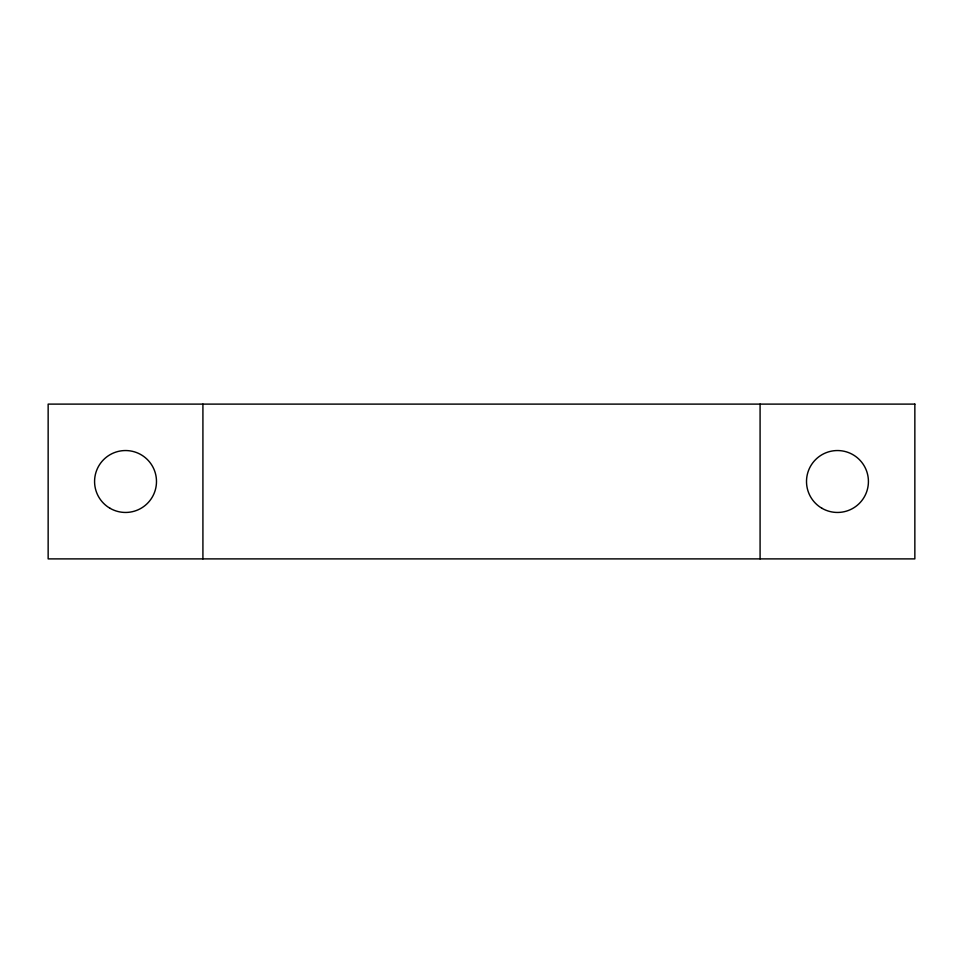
<?xml version="1.0" encoding="UTF-8"?>
<svg xmlns="http://www.w3.org/2000/svg" width="963" height="963" viewBox="0 0 963 963"><rect width="100%" height="100%" fill="white"/><g stroke="black" fill="none" stroke-linecap="round" stroke-linejoin="round"><path stroke-width="1.44" d="M760.084 404.111L760.084 558.889M202.916 404.111L202.916 558.889M914.85 404.111L48.15 404.111L48.15 558.889L914.85 558.889L914.85 404.111M821.993 508.308A30.948 30.948 0 0 0 868.421 481.5A30.948 30.948 0 0 0 821.993 454.692A30.948 30.948 0 0 0 821.993 508.308M110.059 508.308A30.948 30.948 0 0 0 156.488 481.5A30.948 30.948 0 0 0 110.059 454.692A30.948 30.948 0 0 0 110.059 508.308"/></g></svg>
